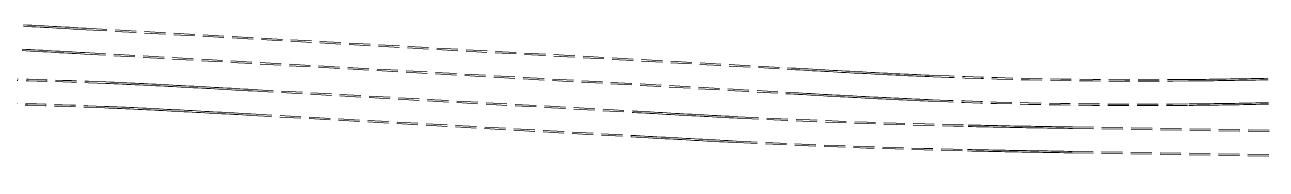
# Model space of a CAD drawing. Extents: x 0 to 531375, y 0 to 4335249.
# Drawn here: x 492388 to 492684.8, y 4325455.9 to 4325490.4 of the extents above; entities that cross this region are included whole.
import ezdxf

# ---------------------------------------------------------------- set-up
doc = ezdxf.new("R2010")
doc.units = 0
doc.linetypes.add('DASH', pattern=[0.35, 0.25, -0.1])
doc.layers.add('地铁', color=4, linetype='Continuous', lineweight=15)

# ---------------------------------------------------------------- blocks, each defined once
blk = doc.blocks.new('天津2000地铁')
at = {"layer": '地铁', "linetype": 'DASH', "ltscale": 20}
for p, q in [((-5615.72, -1747.19), (-5614.72, -1747.25)), ((-5615.7, -1746.85), (-5614.7, -1746.9)), ((-5614.72, -1747.25), (-5613.72, -1747.3)), ((-5614.7, -1746.9), (-5613.71, -1746.95)), ((-5613.72, -1747.3), (-5612.73, -1747.36)), ((-5613.71, -1746.95), (-5612.71, -1747.01)), ((-5612.73, -1747.36), (-5611.73, -1747.41)), ((-5612.71, -1747.01), (-5611.71, -1747.06)), ((-5611.73, -1747.41), (-5610.73, -1747.47)), ((-5611.71, -1747.06), (-5610.71, -1747.12)), ((-5610.73, -1747.47), (-5609.73, -1747.52)), ((-5610.71, -1747.12), (-5609.71, -1747.17)), ((-5609.73, -1747.52), (-5608.73, -1747.58)), ((-5609.71, -1747.17), (-5608.71, -1747.23)), ((-5608.73, -1747.58), (-5607.73, -1747.64)), ((-5608.71, -1747.23), (-5607.71, -1747.29)), ((-5607.73, -1747.64), (-5606.73, -1747.69)), ((-5607.71, -1747.29), (-5606.71, -1747.34)), ((-5606.73, -1747.69), (-5605.73, -1747.75)), ((-5606.71, -1747.34), (-5605.71, -1747.4)), ((-5605.73, -1747.75), (-5604.73, -1747.8)), ((-5605.71, -1747.4), (-5604.71, -1747.45)), ((-5604.73, -1747.8), (-5603.73, -1747.86)), ((-5604.71, -1747.45), (-5603.72, -1747.51)), ((-5603.73, -1747.86), (-5602.74, -1747.92)), ((-5603.72, -1747.51), (-5602.72, -1747.57)), ((-5602.74, -1747.92), (-5601.74, -1747.97)), ((-5602.72, -1747.57), (-5601.72, -1747.62)), ((-5601.72, -1747.62), (-5600.72, -1747.68)), ((-5600.72, -1747.68), (-5433.08, -1757.15)), ((-5601.74, -1747.97), (-5600.74, -1748.03)), ((-5600.74, -1748.03), (-5433.1, -1757.5)), ((-5616.04, -1753.04), (-5615.04, -1753.09)), ((-5616.02, -1752.69), (-5615.02, -1752.74)), ((-5615.04, -1753.09), (-5614.04, -1753.14)), ((-5615.02, -1752.74), (-5614.02, -1752.8)), ((-5614.04, -1753.14), (-5613.05, -1753.2)), ((-5614.02, -1752.8), (-5613.03, -1752.85)), ((-5613.05, -1753.2), (-5612.05, -1753.25)), ((-5613.03, -1752.85), (-5612.03, -1752.9)), ((-5612.05, -1753.25), (-5611.05, -1753.31)), ((-5612.03, -1752.9), (-5611.03, -1752.96)), ((-5611.05, -1753.31), (-5610.05, -1753.36)), ((-5611.03, -1752.96), (-5610.03, -1753.02)), ((-5610.05, -1753.36), (-5609.05, -1753.42)), ((-5610.03, -1753.02), (-5609.03, -1753.07)), ((-5609.05, -1753.42), (-5608.06, -1753.48)), ((-5609.03, -1753.07), (-5608.04, -1753.13)), ((-5608.06, -1753.48), (-5607.06, -1753.53)), ((-5608.04, -1753.13), (-5607.04, -1753.18)), ((-5607.06, -1753.53), (-5606.06, -1753.59)), ((-5607.04, -1753.18), (-5606.04, -1753.24)), ((-5606.06, -1753.59), (-5605.06, -1753.64)), ((-5606.04, -1753.24), (-5605.04, -1753.29)), ((-5605.06, -1753.64), (-5604.06, -1753.7)), ((-5605.04, -1753.29), (-5604.04, -1753.35)), ((-5604.06, -1753.7), (-5603.07, -1753.76)), ((-5604.04, -1753.35), (-5603.05, -1753.41)), ((-5603.07, -1753.76), (-5602.07, -1753.81)), ((-5603.05, -1753.41), (-5602.05, -1753.46)), ((-5602.07, -1753.81), (-5601.07, -1753.87)), ((-5602.05, -1753.46), (-5601.05, -1753.52)), ((-5601.07, -1753.87), (-5433.43, -1763.34)), ((-5601.05, -1753.52), (-5433.41, -1762.99)), ((-5433.1, -1757.5), (-5432.1, -1757.56)), ((-5433.08, -1757.15), (-5432.08, -1757.21)), ((-5432.1, -1757.56), (-5431.1, -1757.61)), ((-5432.08, -1757.21), (-5431.08, -1757.26)), ((-5431.1, -1757.61), (-5430.11, -1757.67)), ((-5431.08, -1757.26), (-5430.09, -1757.32)), ((-5430.11, -1757.67), (-5429.11, -1757.73)), ((-5430.09, -1757.32), (-5429.09, -1757.38)), ((-5429.11, -1757.73), (-5428.11, -1757.78)), ((-5429.09, -1757.38), (-5428.09, -1757.43)), ((-5428.11, -1757.78), (-5427.11, -1757.84)), ((-5428.09, -1757.43), (-5427.09, -1757.49)), ((-5427.11, -1757.84), (-5426.11, -1757.89)), ((-5427.09, -1757.49), (-5426.09, -1757.54)), ((-5426.11, -1757.89), (-5425.11, -1757.95)), ((-5426.09, -1757.54), (-5425.1, -1757.6)), ((-5425.11, -1757.95), (-5424.12, -1758.01)), ((-5425.1, -1757.6), (-5424.1, -1757.66)), ((-5424.12, -1758.01), (-5423.12, -1758.06)), ((-5424.1, -1757.66), (-5423.1, -1757.71)), ((-5423.12, -1758.06), (-5422.12, -1758.12)), ((-5423.1, -1757.71), (-5422.1, -1757.77)), ((-5422.12, -1758.12), (-5421.12, -1758.17)), ((-5422.1, -1757.77), (-5421.1, -1757.82)), ((-5421.12, -1758.17), (-5420.13, -1758.23)), ((-5421.1, -1757.82), (-5420.11, -1757.88)), ((-5420.13, -1758.23), (-5419.13, -1758.28)), ((-5420.11, -1757.88), (-5419.11, -1757.93)), ((-5419.13, -1758.28), (-5418.13, -1758.33)), ((-5419.11, -1757.93), (-5418.11, -1757.98)), ((-5418.13, -1758.33), (-5417.13, -1758.39)), ((-5418.11, -1757.98), (-5417.11, -1758.04)), ((-5417.13, -1758.39), (-5416.14, -1758.44)), ((-5417.11, -1758.04), (-5416.12, -1758.09)), ((-5416.14, -1758.44), (-5415.14, -1758.49)), ((-5416.12, -1758.09), (-5415.12, -1758.14)), ((-5415.14, -1758.49), (-5414.14, -1758.54)), ((-5415.12, -1758.14), (-5414.12, -1758.2)), ((-5414.14, -1758.54), (-5413.14, -1758.6)), ((-5414.12, -1758.2), (-5413.12, -1758.25)), ((-5413.14, -1758.6), (-5412.15, -1758.65)), ((-5413.12, -1758.25), (-5412.13, -1758.3)), ((-5412.15, -1758.65), (-5411.15, -1758.7)), ((-5412.13, -1758.3), (-5411.13, -1758.35)), ((-5411.15, -1758.7), (-5410.15, -1758.75)), ((-5411.13, -1758.35), (-5410.13, -1758.4)), ((-5410.15, -1758.75), (-5409.15, -1758.8)), ((-5410.13, -1758.4), (-5409.14, -1758.45)), ((-5409.15, -1758.8), (-5408.16, -1758.85)), ((-5409.14, -1758.45), (-5408.14, -1758.5)), ((-5408.16, -1758.85), (-5407.16, -1758.9)), ((-5408.14, -1758.5), (-5407.14, -1758.55)), ((-5407.16, -1758.9), (-5406.16, -1758.94)), ((-5407.14, -1758.55), (-5406.15, -1758.6)), ((-5406.16, -1758.94), (-5405.16, -1758.99)), ((-5406.15, -1758.6), (-5405.15, -1758.64)), ((-5405.16, -1758.99), (-5404.17, -1759.04)), ((-5405.15, -1758.64), (-5404.15, -1758.69)), ((-5404.17, -1759.04), (-5403.17, -1759.08)), ((-5404.15, -1758.69), (-5403.15, -1758.73)), ((-5403.17, -1759.08), (-5402.17, -1759.13)), ((-5403.15, -1758.73), (-5402.16, -1758.78)), ((-5402.17, -1759.13), (-5401.18, -1759.17)), ((-5402.16, -1758.78), (-5401.16, -1758.82)), ((-5401.18, -1759.17), (-5400.18, -1759.22)), ((-5401.16, -1758.82), (-5400.16, -1758.87)), ((-5400.18, -1759.22), (-5399.18, -1759.26)), ((-5400.16, -1758.87), (-5399.17, -1758.91)), ((-5399.18, -1759.26), (-5398.19, -1759.3)), ((-5399.17, -1758.91), (-5398.17, -1758.95)), ((-5328.15, -1759.84), (-5327.15, -1759.82)), ((-5327.15, -1759.82), (-5326.15, -1759.81)), ((-5326.15, -1759.81), (-5325.16, -1759.79)), ((-5325.16, -1759.79), (-5324.16, -1759.77)), ((-5324.16, -1759.77), (-5323.16, -1759.75)), ((-5323.16, -1759.75), (-5322.16, -1759.73)), ((-5322.16, -1759.73), (-5321.16, -1759.72)), ((-5321.16, -1759.72), (-5320.17, -1759.7)), ((-5320.17, -1759.7), (-5319.17, -1759.68)), ((-5319.17, -1759.68), (-5318.17, -1759.66)), ((-5596.02, -1760.89), (-5595.02, -1760.93)), ((-5596.01, -1760.54), (-5595.01, -1760.58)), ((-5595.02, -1760.93), (-5594.02, -1760.97)), ((-5595.01, -1760.58), (-5594.01, -1760.62)), ((-5594.02, -1760.97), (-5593.02, -1761.02)), ((-5594.01, -1760.62), (-5593.01, -1760.67)), ((-5593.02, -1761.02), (-5592.02, -1761.06)), ((-5593.01, -1760.67), (-5592.01, -1760.71)), ((-5592.02, -1761.06), (-5591.02, -1761.11)), ((-5592.01, -1760.71), (-5591, -1760.76)), ((-5591.02, -1761.11), (-5590.02, -1761.15)), ((-5591, -1760.76), (-5590, -1760.8)), ((-5590.02, -1761.15), (-5589.02, -1761.2)), ((-5590, -1760.8), (-5589, -1760.85)), ((-5589.02, -1761.2), (-5588.02, -1761.25)), ((-5589, -1760.85), (-5588, -1760.9)), ((-5588.02, -1761.25), (-5587.02, -1761.29)), ((-5588, -1760.9), (-5587, -1760.94)), ((-5587.02, -1761.29), (-5586.02, -1761.34)), ((-5587, -1760.94), (-5586, -1760.99)), ((-5586.02, -1761.34), (-5585.02, -1761.39)), ((-5586, -1760.99), (-5585, -1761.04)), ((-5585.02, -1761.39), (-5584.02, -1761.44)), ((-5585, -1761.04), (-5584, -1761.09)), ((-5584.02, -1761.44), (-5583.02, -1761.49)), ((-5584, -1761.09), (-5583, -1761.14)), ((-5583.02, -1761.49), (-5582.02, -1761.54)), ((-5583, -1761.14), (-5582, -1761.19)), ((-5582.02, -1761.54), (-5581.02, -1761.59)), ((-5582, -1761.19), (-5581, -1761.25)), ((-5581.02, -1761.59), (-5580.02, -1761.65)), ((-5581, -1761.25), (-5580, -1761.3)), ((-5580.02, -1761.65), (-5579.02, -1761.7)), ((-5580, -1761.3), (-5579, -1761.35)), ((-5579.02, -1761.7), (-5578.02, -1761.75)), ((-5579, -1761.35), (-5578, -1761.4)), ((-5578.02, -1761.75), (-5577.02, -1761.81)), ((-5578, -1761.4), (-5577, -1761.46)), ((-5577.02, -1761.81), (-5576.02, -1761.86)), ((-5577, -1761.46), (-5576, -1761.51)), ((-5576.02, -1761.86), (-5575.02, -1761.91)), ((-5576, -1761.51), (-5575, -1761.56)), ((-5575.02, -1761.91), (-5574.02, -1761.97)), ((-5575, -1761.56), (-5574, -1761.62)), ((-5574.02, -1761.97), (-5573.02, -1762.02)), ((-5574, -1761.62), (-5573, -1761.67)), ((-5573.02, -1762.02), (-5572.02, -1762.08)), ((-5573, -1761.67), (-5572, -1761.73)), ((-5572.02, -1762.08), (-5571.02, -1762.13)), ((-5572, -1761.73), (-5571, -1761.78)), ((-5571.02, -1762.13), (-5570.02, -1762.19)), ((-5571, -1761.78), (-5570, -1761.84)), ((-5570.02, -1762.19), (-5569.02, -1762.24)), ((-5570, -1761.84), (-5569, -1761.89)), ((-5569.02, -1762.24), (-5568.02, -1762.3)), ((-5569, -1761.89), (-5568, -1761.95)), ((-5568.02, -1762.3), (-5567.02, -1762.35)), ((-5568, -1761.95), (-5567, -1762)), ((-5567.02, -1762.35), (-5566.02, -1762.41)), ((-5567, -1762), (-5566.01, -1762.06)), ((-5566.02, -1762.41), (-5565.03, -1762.47)), ((-5566.01, -1762.06), (-5565.01, -1762.12)), ((-5565.03, -1762.47), (-5564.03, -1762.52)), ((-5565.01, -1762.12), (-5564.01, -1762.17)), ((-5564.03, -1762.52), (-5563.03, -1762.58)), ((-5564.01, -1762.17), (-5563.01, -1762.23)), ((-5563.03, -1762.58), (-5562.03, -1762.64)), ((-5563.01, -1762.23), (-5562.01, -1762.29)), ((-5562.03, -1762.64), (-5561.03, -1762.69)), ((-5562.01, -1762.29), (-5561.01, -1762.34)), ((-5561.03, -1762.69), (-5469.92, -1767.84)), ((-5561.01, -1762.34), (-5469.9, -1767.49)), ((-5337.13, -1759.95), (-5336.13, -1759.94)), ((-5337.13, -1760.3), (-5336.13, -1760.29)), ((-5336.13, -1759.94), (-5335.13, -1759.93)), ((-5336.13, -1760.29), (-5335.13, -1760.28)), ((-5335.13, -1759.93), (-5334.14, -1759.92)), ((-5335.13, -1760.28), (-5334.13, -1760.27)), ((-5334.14, -1759.92), (-5333.14, -1759.91)), ((-5334.13, -1760.27), (-5333.14, -1760.26)), ((-5333.14, -1759.91), (-5332.14, -1759.9)), ((-5333.14, -1760.26), (-5332.14, -1760.25)), ((-5332.14, -1759.9), (-5331.14, -1759.88)), ((-5332.14, -1760.25), (-5331.14, -1760.23)), ((-5331.14, -1759.88), (-5330.15, -1759.87)), ((-5331.14, -1760.23), (-5330.14, -1760.22)), ((-5330.15, -1759.87), (-5329.15, -1759.85)), ((-5330.14, -1760.22), (-5329.14, -1760.2)), ((-5329.15, -1759.85), (-5328.15, -1759.84)), ((-5329.14, -1760.2), (-5328.15, -1760.19)), ((-5328.15, -1760.19), (-5327.15, -1760.17)), ((-5327.15, -1760.17), (-5326.15, -1760.16)), ((-5326.15, -1760.16), (-5325.15, -1760.14)), ((-5325.15, -1760.14), (-5324.15, -1760.12)), ((-5324.15, -1760.12), (-5323.15, -1760.1)), ((-5323.15, -1760.1), (-5322.16, -1760.08)), ((-5322.16, -1760.08), (-5321.16, -1760.07)), ((-5321.16, -1760.07), (-5320.16, -1760.05)), ((-5320.16, -1760.05), (-5319.16, -1760.03)), ((-5319.16, -1760.03), (-5318.16, -1760.01)), ((-5433.43, -1763.34), (-5432.43, -1763.4)), ((-5433.41, -1762.99), (-5432.41, -1763.05)), ((-5432.43, -1763.4), (-5431.43, -1763.45)), ((-5432.41, -1763.05), (-5431.41, -1763.1)), ((-5431.43, -1763.45), (-5430.43, -1763.51)), ((-5431.41, -1763.1), (-5430.42, -1763.16)), ((-5430.43, -1763.51), (-5429.44, -1763.57)), ((-5430.42, -1763.16), (-5429.42, -1763.22)), ((-5429.44, -1763.57), (-5428.44, -1763.62)), ((-5429.42, -1763.22), (-5428.42, -1763.27)), ((-5428.44, -1763.62), (-5427.44, -1763.68)), ((-5428.42, -1763.27), (-5427.42, -1763.33)), ((-5427.44, -1763.68), (-5426.44, -1763.73)), ((-5427.42, -1763.33), (-5426.42, -1763.39)), ((-5426.44, -1763.73), (-5425.44, -1763.79)), ((-5426.42, -1763.39), (-5425.42, -1763.44)), ((-5425.44, -1763.79), (-5424.44, -1763.85)), ((-5425.42, -1763.44), (-5424.42, -1763.5)), ((-5424.44, -1763.85), (-5423.44, -1763.9)), ((-5424.42, -1763.5), (-5423.42, -1763.55)), ((-5423.44, -1763.9), (-5422.44, -1763.96)), ((-5423.42, -1763.55), (-5422.42, -1763.61)), ((-5422.44, -1763.96), (-5421.44, -1764.01)), ((-5422.42, -1763.61), (-5421.42, -1763.66)), ((-5421.44, -1764.01), (-5420.44, -1764.07)), ((-5421.42, -1763.66), (-5420.43, -1763.72)), ((-5420.44, -1764.07), (-5419.45, -1764.12)), ((-5420.43, -1763.72), (-5419.43, -1763.77)), ((-5419.45, -1764.12), (-5418.45, -1764.17)), ((-5419.43, -1763.77), (-5418.43, -1763.83)), ((-5418.45, -1764.17), (-5417.45, -1764.23)), ((-5418.43, -1763.83), (-5417.43, -1763.88)), ((-5417.45, -1764.23), (-5416.45, -1764.28)), ((-5417.43, -1763.88), (-5416.43, -1763.93)), ((-5416.45, -1764.28), (-5415.45, -1764.33)), ((-5416.43, -1763.93), (-5415.43, -1763.98)), ((-5415.45, -1764.33), (-5414.45, -1764.39)), ((-5415.43, -1763.98), (-5414.43, -1764.04)), ((-5414.45, -1764.39), (-5413.45, -1764.44)), ((-5414.43, -1764.04), (-5413.43, -1764.09)), ((-5413.45, -1764.44), (-5412.45, -1764.49)), ((-5413.43, -1764.09), (-5412.43, -1764.14)), ((-5412.45, -1764.49), (-5411.45, -1764.54)), ((-5412.43, -1764.14), (-5411.43, -1764.19)), ((-5411.45, -1764.54), (-5410.45, -1764.59)), ((-5411.43, -1764.19), (-5410.43, -1764.24)), ((-5410.45, -1764.59), (-5409.45, -1764.64)), ((-5410.43, -1764.24), (-5409.43, -1764.29)), ((-5409.45, -1764.64), (-5408.44, -1764.69)), ((-5409.43, -1764.29), (-5408.43, -1764.34)), ((-5408.44, -1764.69), (-5407.44, -1764.74)), ((-5408.43, -1764.34), (-5407.43, -1764.39)), ((-5407.44, -1764.74), (-5406.44, -1764.79)), ((-5407.43, -1764.39), (-5406.43, -1764.44)), ((-5406.44, -1764.79), (-5405.44, -1764.84)), ((-5406.43, -1764.44), (-5405.43, -1764.49)), ((-5405.44, -1764.84), (-5404.44, -1764.88)), ((-5405.43, -1764.49), (-5404.42, -1764.53)), ((-5404.44, -1764.88), (-5403.44, -1764.93)), ((-5404.42, -1764.53), (-5403.42, -1764.58)), ((-5403.44, -1764.93), (-5402.44, -1764.97)), ((-5403.42, -1764.58), (-5402.42, -1764.62)), ((-5402.44, -1764.97), (-5401.44, -1765.02)), ((-5402.42, -1764.62), (-5401.42, -1764.67)), ((-5401.44, -1765.02), (-5400.44, -1765.06)), ((-5401.42, -1764.67), (-5400.42, -1764.71)), ((-5400.44, -1765.06), (-5399.43, -1765.11)), ((-5400.42, -1764.71), (-5399.42, -1764.76)), ((-5399.43, -1765.11), (-5398.43, -1765.15)), ((-5399.42, -1764.76), (-5398.42, -1764.8)), ((-5334.07, -1765.77), (-5333.07, -1765.76)), ((-5333.07, -1765.76), (-5332.07, -1765.75)), ((-5332.07, -1765.75), (-5331.07, -1765.73)), ((-5331.07, -1765.73), (-5330.06, -1765.72)), ((-5330.06, -1765.72), (-5329.06, -1765.7)), ((-5329.06, -1765.7), (-5328.06, -1765.69)), ((-5328.06, -1765.69), (-5327.06, -1765.67)), ((-5327.06, -1765.67), (-5326.06, -1765.66)), ((-5326.06, -1765.66), (-5325.06, -1765.64)), ((-5325.06, -1765.64), (-5324.06, -1765.62)), ((-5324.06, -1765.62), (-5323.05, -1765.6)), ((-5323.05, -1765.6), (-5322.05, -1765.58)), ((-5322.05, -1765.58), (-5321.05, -1765.56)), ((-5321.05, -1765.56), (-5320.05, -1765.54)), ((-5320.05, -1765.54), (-5319.05, -1765.52)), ((-5319.05, -1765.52), (-5318.05, -1765.5)), ((-5596.27, -1766.73), (-5595.27, -1766.77)), ((-5596.25, -1766.38), (-5595.26, -1766.42)), ((-5595.27, -1766.77), (-5594.28, -1766.82)), ((-5595.26, -1766.42), (-5594.26, -1766.47)), ((-5594.28, -1766.82), (-5593.28, -1766.86)), ((-5594.26, -1766.47), (-5593.26, -1766.51)), ((-5593.28, -1766.86), (-5592.28, -1766.9)), ((-5593.26, -1766.51), (-5592.27, -1766.55)), ((-5592.28, -1766.9), (-5591.29, -1766.95)), ((-5592.27, -1766.55), (-5591.27, -1766.6)), ((-5591.29, -1766.95), (-5590.29, -1767)), ((-5591.27, -1766.6), (-5590.27, -1766.65)), ((-5590.29, -1767), (-5589.29, -1767.04)), ((-5590.27, -1766.65), (-5589.28, -1766.69)), ((-5589.29, -1767.04), (-5588.29, -1767.09)), ((-5589.28, -1766.69), (-5588.28, -1766.74)), ((-5588.29, -1767.09), (-5587.3, -1767.14)), ((-5588.28, -1766.74), (-5587.28, -1766.79)), ((-5587.3, -1767.14), (-5586.3, -1767.19)), ((-5587.28, -1766.79), (-5586.28, -1766.84)), ((-5586.3, -1767.19), (-5585.3, -1767.23)), ((-5586.28, -1766.84), (-5585.29, -1766.89)), ((-5585.3, -1767.23), (-5584.31, -1767.28)), ((-5585.29, -1766.89), (-5584.29, -1766.94)), ((-5584.31, -1767.28), (-5583.31, -1767.33)), ((-5584.29, -1766.94), (-5583.29, -1766.99)), ((-5583.31, -1767.33), (-5582.31, -1767.39)), ((-5583.29, -1766.99), (-5582.3, -1767.04)), ((-5582.31, -1767.39), (-5581.32, -1767.44)), ((-5582.3, -1767.04), (-5581.3, -1767.09)), ((-5581.32, -1767.44), (-5580.32, -1767.49)), ((-5581.3, -1767.09), (-5580.3, -1767.14)), ((-5580.32, -1767.49), (-5579.32, -1767.54)), ((-5580.3, -1767.14), (-5579.3, -1767.19)), ((-5579.32, -1767.54), (-5578.32, -1767.59)), ((-5579.3, -1767.19), (-5578.31, -1767.24)), ((-5578.32, -1767.59), (-5577.33, -1767.65)), ((-5578.31, -1767.24), (-5577.31, -1767.3)), ((-5577.33, -1767.65), (-5576.33, -1767.7)), ((-5577.31, -1767.3), (-5576.31, -1767.35)), ((-5576.33, -1767.7), (-5575.33, -1767.75)), ((-5576.31, -1767.35), (-5575.31, -1767.4)), ((-5575.33, -1767.75), (-5574.33, -1767.81)), ((-5575.31, -1767.4), (-5574.32, -1767.46)), ((-5574.33, -1767.81), (-5573.34, -1767.86)), ((-5574.32, -1767.46), (-5573.32, -1767.51)), ((-5573.34, -1767.86), (-5572.34, -1767.92)), ((-5573.32, -1767.51), (-5572.32, -1767.57)), ((-5572.34, -1767.92), (-5571.34, -1767.97)), ((-5572.32, -1767.57), (-5571.32, -1767.62)), ((-5571.34, -1767.97), (-5570.34, -1768.03)), ((-5571.32, -1767.62), (-5570.32, -1767.68)), ((-5570.34, -1768.03), (-5569.35, -1768.08)), ((-5570.32, -1767.68), (-5569.33, -1767.73)), ((-5569.35, -1768.08), (-5568.35, -1768.14)), ((-5569.33, -1767.73), (-5568.33, -1767.79)), ((-5568.35, -1768.14), (-5567.35, -1768.2)), ((-5568.33, -1767.79), (-5567.33, -1767.85)), ((-5567.35, -1768.2), (-5566.35, -1768.25)), ((-5567.33, -1767.85), (-5566.33, -1767.9)), ((-5566.35, -1768.25), (-5565.35, -1768.31)), ((-5566.33, -1767.9), (-5565.33, -1767.96)), ((-5565.35, -1768.31), (-5564.36, -1768.36)), ((-5565.33, -1767.96), (-5564.34, -1768.01)), ((-5564.36, -1768.36), (-5563.36, -1768.42)), ((-5564.34, -1768.01), (-5563.34, -1768.07)), ((-5563.36, -1768.42), (-5562.36, -1768.48)), ((-5563.34, -1768.07), (-5562.34, -1768.13)), ((-5562.36, -1768.48), (-5561.36, -1768.53)), ((-5562.34, -1768.13), (-5561.34, -1768.18)), ((-5561.36, -1768.53), (-5470.25, -1773.68)), ((-5561.34, -1768.18), (-5470.23, -1773.33)), ((-5469.92, -1767.84), (-5468.92, -1767.9)), ((-5469.9, -1767.49), (-5468.9, -1767.55)), ((-5468.92, -1767.9), (-5467.92, -1767.95)), ((-5468.9, -1767.55), (-5467.9, -1767.6)), ((-5467.92, -1767.95), (-5466.93, -1768.01)), ((-5467.9, -1767.6), (-5466.91, -1767.66)), ((-5466.93, -1768.01), (-5465.93, -1768.07)), ((-5466.91, -1767.66), (-5465.91, -1767.72)), ((-5465.93, -1768.07), (-5464.93, -1768.12)), ((-5465.91, -1767.72), (-5464.91, -1767.77)), ((-5464.93, -1768.12), (-5463.93, -1768.18)), ((-5464.91, -1767.77), (-5463.91, -1767.83)), ((-5463.93, -1768.18), (-5462.93, -1768.23)), ((-5463.91, -1767.83), (-5462.91, -1767.88)), ((-5462.93, -1768.23), (-5461.93, -1768.29)), ((-5462.91, -1767.88), (-5461.92, -1767.94)), ((-5461.93, -1768.29), (-5460.94, -1768.35)), ((-5461.92, -1767.94), (-5460.92, -1768)), ((-5460.94, -1768.35), (-5459.94, -1768.4)), ((-5460.92, -1768), (-5459.92, -1768.05)), ((-5459.94, -1768.4), (-5458.94, -1768.46)), ((-5459.92, -1768.05), (-5458.92, -1768.11)), ((-5458.94, -1768.46), (-5457.94, -1768.51)), ((-5458.92, -1768.11), (-5457.92, -1768.16)), ((-5457.94, -1768.51), (-5456.95, -1768.57)), ((-5457.92, -1768.16), (-5456.93, -1768.22)), ((-5456.95, -1768.57), (-5455.95, -1768.62)), ((-5456.93, -1768.22), (-5455.93, -1768.27)), ((-5455.95, -1768.62), (-5454.95, -1768.67)), ((-5455.93, -1768.27), (-5454.93, -1768.33)), ((-5454.95, -1768.67), (-5453.95, -1768.73)), ((-5454.93, -1768.33), (-5453.93, -1768.38)), ((-5453.95, -1768.73), (-5452.95, -1768.78)), ((-5453.93, -1768.38), (-5452.94, -1768.43)), ((-5452.94, -1768.43), (-5451.94, -1768.49)), ((-5451.94, -1768.49), (-5450.94, -1768.54)), ((-5450.94, -1768.54), (-5449.94, -1768.59)), ((-5449.94, -1768.59), (-5448.95, -1768.64)), ((-5448.95, -1768.64), (-5447.95, -1768.7)), ((-5447.95, -1768.7), (-5446.95, -1768.75)), ((-5337.08, -1765.8), (-5336.08, -1765.79)), ((-5337.07, -1766.15), (-5336.07, -1766.14)), ((-5336.08, -1765.79), (-5335.07, -1765.78)), ((-5336.07, -1766.14), (-5335.07, -1766.13)), ((-5335.07, -1765.78), (-5334.07, -1765.77)), ((-5335.07, -1766.13), (-5334.07, -1766.12)), ((-5334.07, -1766.12), (-5333.07, -1766.11)), ((-5333.07, -1766.11), (-5332.06, -1766.1)), ((-5332.06, -1766.1), (-5331.06, -1766.08)), ((-5331.06, -1766.08), (-5330.06, -1766.07)), ((-5330.06, -1766.07), (-5329.06, -1766.05)), ((-5329.06, -1766.05), (-5328.06, -1766.04)), ((-5328.06, -1766.04), (-5327.05, -1766.02)), ((-5327.05, -1766.02), (-5326.05, -1766.01)), ((-5326.05, -1766.01), (-5325.05, -1765.99)), ((-5325.05, -1765.99), (-5324.05, -1765.97)), ((-5324.05, -1765.97), (-5323.05, -1765.95)), ((-5323.05, -1765.95), (-5322.05, -1765.93)), ((-5322.05, -1765.93), (-5321.04, -1765.91)), ((-5321.04, -1765.91), (-5320.04, -1765.89)), ((-5320.04, -1765.89), (-5319.04, -1765.87)), ((-5319.04, -1765.87), (-5318.04, -1765.85)), ((-5452.95, -1768.78), (-5451.96, -1768.84)), ((-5451.96, -1768.84), (-5450.96, -1768.89)), ((-5450.96, -1768.89), (-5449.96, -1768.94)), ((-5449.96, -1768.94), (-5448.96, -1768.99)), ((-5448.96, -1768.99), (-5447.97, -1769.04)), ((-5447.97, -1769.04), (-5446.97, -1769.1)), ((-5446.97, -1769.1), (-5445.97, -1769.15)), ((-5446.95, -1768.75), (-5445.95, -1768.8)), ((-5445.97, -1769.15), (-5444.97, -1769.2)), ((-5445.95, -1768.8), (-5444.96, -1768.85)), ((-5389.86, -1771.2), (-5388.86, -1771.23)), ((-5389.85, -1770.85), (-5388.86, -1770.88)), ((-5388.86, -1770.88), (-5387.86, -1770.9)), ((-5388.86, -1771.23), (-5387.86, -1771.25)), ((-5387.86, -1770.9), (-5386.86, -1770.92)), ((-5387.86, -1771.25), (-5386.87, -1771.27)), ((-5386.87, -1771.27), (-5385.87, -1771.29)), ((-5386.86, -1770.92), (-5385.86, -1770.94)), ((-5385.87, -1771.29), (-5384.87, -1771.31)), ((-5385.86, -1770.94), (-5384.86, -1770.96)), ((-5384.87, -1771.31), (-5383.87, -1771.33)), ((-5384.86, -1770.96), (-5383.86, -1770.98)), ((-5383.87, -1771.33), (-5382.87, -1771.35)), ((-5383.86, -1770.98), (-5382.86, -1771)), ((-5382.87, -1771.35), (-5381.87, -1771.37)), ((-5382.86, -1771), (-5381.87, -1771.02)), ((-5381.87, -1771.02), (-5380.87, -1771.04)), ((-5381.87, -1771.37), (-5380.87, -1771.39)), ((-5380.87, -1771.04), (-5379.87, -1771.06)), ((-5380.87, -1771.39), (-5379.87, -1771.41)), ((-5379.87, -1771.06), (-5378.87, -1771.08)), ((-5379.87, -1771.41), (-5378.88, -1771.43)), ((-5378.88, -1771.43), (-5377.88, -1771.44)), ((-5378.87, -1771.08), (-5377.87, -1771.09)), ((-5377.88, -1771.44), (-5376.88, -1771.46)), ((-5377.87, -1771.09), (-5376.87, -1771.11)), ((-5376.88, -1771.46), (-5375.88, -1771.48)), ((-5376.87, -1771.11), (-5375.87, -1771.13)), ((-5375.88, -1771.48), (-5374.88, -1771.5)), ((-5375.87, -1771.13), (-5374.87, -1771.15)), ((-5374.88, -1771.5), (-5373.88, -1771.51)), ((-5374.87, -1771.15), (-5373.87, -1771.16)), ((-5373.88, -1771.51), (-5372.88, -1771.53)), ((-5373.87, -1771.16), (-5372.87, -1771.18)), ((-5372.88, -1771.53), (-5371.88, -1771.55)), ((-5372.87, -1771.18), (-5371.88, -1771.2)), ((-5371.88, -1771.2), (-5370.88, -1771.21)), ((-5371.88, -1771.55), (-5370.88, -1771.56)), ((-5370.88, -1771.21), (-5369.88, -1771.23)), ((-5370.88, -1771.56), (-5369.88, -1771.58)), ((-5369.88, -1771.23), (-5368.88, -1771.25)), ((-5369.88, -1771.58), (-5368.88, -1771.6)), ((-5368.88, -1771.25), (-5367.88, -1771.26)), ((-5368.88, -1771.6), (-5367.88, -1771.61)), ((-5367.88, -1771.26), (-5366.88, -1771.28)), ((-5367.88, -1771.61), (-5366.88, -1771.63)), ((-5366.88, -1771.28), (-5365.88, -1771.3)), ((-5366.88, -1771.63), (-5365.88, -1771.65)), ((-5365.88, -1771.3), (-5364.88, -1771.31)), ((-5365.88, -1771.65), (-5364.88, -1771.66)), ((-5364.88, -1771.31), (-5125.18, -1775.23)), ((-5364.88, -1771.66), (-5125.19, -1775.58)), ((-5470.25, -1773.68), (-5469.25, -1773.74)), ((-5470.23, -1773.33), (-5469.23, -1773.39)), ((-5469.25, -1773.74), (-5468.25, -1773.79)), ((-5469.23, -1773.39), (-5468.23, -1773.44)), ((-5468.25, -1773.79), (-5467.26, -1773.85)), ((-5468.23, -1773.44), (-5467.24, -1773.5)), ((-5467.26, -1773.85), (-5466.26, -1773.91)), ((-5467.24, -1773.5), (-5466.24, -1773.56)), ((-5466.26, -1773.91), (-5465.26, -1773.96)), ((-5466.24, -1773.56), (-5465.24, -1773.61)), ((-5465.26, -1773.96), (-5464.26, -1774.02)), ((-5465.24, -1773.61), (-5464.24, -1773.67)), ((-5464.26, -1774.02), (-5463.26, -1774.07)), ((-5464.24, -1773.67), (-5463.24, -1773.73)), ((-5463.26, -1774.07), (-5462.26, -1774.13)), ((-5463.24, -1773.73), (-5462.24, -1773.78)), ((-5462.26, -1774.13), (-5461.26, -1774.19)), ((-5462.24, -1773.78), (-5461.24, -1773.84)), ((-5461.26, -1774.19), (-5460.26, -1774.24)), ((-5461.24, -1773.84), (-5460.24, -1773.89)), ((-5460.26, -1774.24), (-5459.26, -1774.3)), ((-5460.24, -1773.89), (-5459.25, -1773.95)), ((-5459.26, -1774.3), (-5458.27, -1774.35)), ((-5459.25, -1773.95), (-5458.25, -1774)), ((-5458.27, -1774.35), (-5457.27, -1774.41)), ((-5458.25, -1774), (-5457.25, -1774.06)), ((-5457.27, -1774.41), (-5456.27, -1774.46)), ((-5457.25, -1774.06), (-5456.25, -1774.11)), ((-5456.27, -1774.46), (-5455.27, -1774.52)), ((-5456.25, -1774.11), (-5455.25, -1774.17)), ((-5455.27, -1774.52), (-5454.27, -1774.57)), ((-5455.25, -1774.17), (-5454.25, -1774.22)), ((-5454.27, -1774.57), (-5453.27, -1774.62)), ((-5454.25, -1774.22), (-5453.25, -1774.27)), ((-5453.27, -1774.62), (-5452.27, -1774.68)), ((-5453.25, -1774.27), (-5452.25, -1774.33)), ((-5452.25, -1774.33), (-5451.25, -1774.38)), ((-5451.25, -1774.38), (-5450.25, -1774.43)), ((-5450.25, -1774.43), (-5449.25, -1774.49)), ((-5449.25, -1774.49), (-5448.25, -1774.54)), ((-5448.25, -1774.54), (-5447.25, -1774.59)), ((-5447.25, -1774.59), (-5446.25, -1774.64)), ((-5446.25, -1774.64), (-5445.25, -1774.69)), ((-5452.27, -1774.68), (-5451.27, -1774.73)), ((-5451.27, -1774.73), (-5450.27, -1774.78)), ((-5450.27, -1774.78), (-5449.27, -1774.84)), ((-5449.27, -1774.84), (-5448.27, -1774.89)), ((-5448.27, -1774.89), (-5447.27, -1774.94)), ((-5447.27, -1774.94), (-5446.27, -1774.99)), ((-5446.27, -1774.99), (-5445.27, -1775.04)), ((-5389.99, -1776.7), (-5388.99, -1776.72)), ((-5389.99, -1777.05), (-5388.99, -1777.07)), ((-5388.99, -1776.72), (-5387.98, -1776.75)), ((-5388.99, -1777.07), (-5387.99, -1777.1)), ((-5387.99, -1777.1), (-5386.99, -1777.12)), ((-5387.98, -1776.75), (-5386.98, -1776.77)), ((-5386.99, -1777.12), (-5385.99, -1777.14)), ((-5386.98, -1776.77), (-5385.98, -1776.79)), ((-5385.99, -1777.14), (-5384.99, -1777.16)), ((-5385.98, -1776.79), (-5384.98, -1776.81)), ((-5384.99, -1777.16), (-5383.99, -1777.18)), ((-5384.98, -1776.81), (-5383.98, -1776.83)), ((-5383.99, -1777.18), (-5382.99, -1777.2)), ((-5383.98, -1776.83), (-5382.98, -1776.85)), ((-5382.99, -1777.2), (-5381.99, -1777.22)), ((-5382.98, -1776.85), (-5381.98, -1776.87)), ((-5381.99, -1777.22), (-5380.99, -1777.24)), ((-5381.98, -1776.87), (-5380.98, -1776.89)), ((-5380.99, -1777.24), (-5379.98, -1777.26)), ((-5380.98, -1776.89), (-5379.98, -1776.91)), ((-5379.98, -1776.91), (-5378.98, -1776.92)), ((-5379.98, -1777.26), (-5378.98, -1777.27)), ((-5378.98, -1776.92), (-5377.98, -1776.94)), ((-5378.98, -1777.27), (-5377.98, -1777.29)), ((-5377.98, -1776.94), (-5376.98, -1776.96)), ((-5377.98, -1777.29), (-5376.98, -1777.31)), ((-5376.98, -1776.96), (-5375.98, -1776.98)), ((-5376.98, -1777.31), (-5375.98, -1777.33)), ((-5375.98, -1776.98), (-5374.97, -1777)), ((-5375.98, -1777.33), (-5374.98, -1777.35)), ((-5374.98, -1777.35), (-5373.98, -1777.36)), ((-5374.97, -1777), (-5373.97, -1777.01)), ((-5373.98, -1777.36), (-5372.98, -1777.38)), ((-5373.97, -1777.01), (-5372.97, -1777.03)), ((-5372.98, -1777.38), (-5371.98, -1777.4)), ((-5372.97, -1777.03), (-5371.97, -1777.05)), ((-5371.98, -1777.4), (-5370.98, -1777.41)), ((-5371.97, -1777.05), (-5370.97, -1777.06)), ((-5370.98, -1777.41), (-5369.98, -1777.43)), ((-5370.97, -1777.06), (-5369.97, -1777.08)), ((-5369.98, -1777.43), (-5368.98, -1777.45)), ((-5369.97, -1777.08), (-5368.97, -1777.1)), ((-5368.98, -1777.45), (-5367.98, -1777.46)), ((-5368.97, -1777.1), (-5367.97, -1777.11)), ((-5367.98, -1777.46), (-5366.98, -1777.48)), ((-5367.97, -1777.11), (-5366.97, -1777.13)), ((-5366.98, -1777.48), (-5365.98, -1777.5)), ((-5366.97, -1777.13), (-5365.97, -1777.15)), ((-5365.98, -1777.5), (-5364.98, -1777.51)), ((-5365.97, -1777.15), (-5364.97, -1777.16)), ((-5364.98, -1777.51), (-5125.28, -1781.43)), ((-5364.97, -1777.16), (-5125.28, -1781.08))]:
    blk.add_line(p, q, dxfattribs=at)
for centre, radius, start, end in [((-5646.36, -2962.63), 1203.15, 87.60172, 89.16447), ((-5348.09, -563.12), 1197.23, 267.60171, 270.52449), ((-5348.09, -563.13), 1196.87, 267.60171, 270.52449), ((-5646.36, -2962.62), 1202.79, 87.60171, 89.16446), ((-5646.35, -2962.54), 1197.21, 87.60166, 89.16441), ((-5348.09, -563.08), 1203.13, 267.60165, 270.52443), ((-5348.09, -563.08), 1202.77, 267.60166, 270.52444), ((-5646.35, -2962.54), 1196.85, 87.60165, 89.16441), ((-5344.77, 225.51), 1997.23, 267.12423, 268.70636), ((-5344.77, 225.51), 1996.87, 267.12423, 268.70636), ((-5344.77, 225.57), 2003.13, 267.12421, 268.70634), ((-5344.77, 225.56), 2002.77, 267.12421, 268.70634)]:
    blk.add_arc(centre, radius, start, end, dxfattribs=at)

msp = doc.modelspace()

# ---------------------------------------------------------------- block references
at = {"layer": '地铁', "color": 1}
msp.add_blockref('天津2000地铁', (498003.38431, 4327237.28522), dxfattribs=at)

doc.saveas('drawing.dxf')
